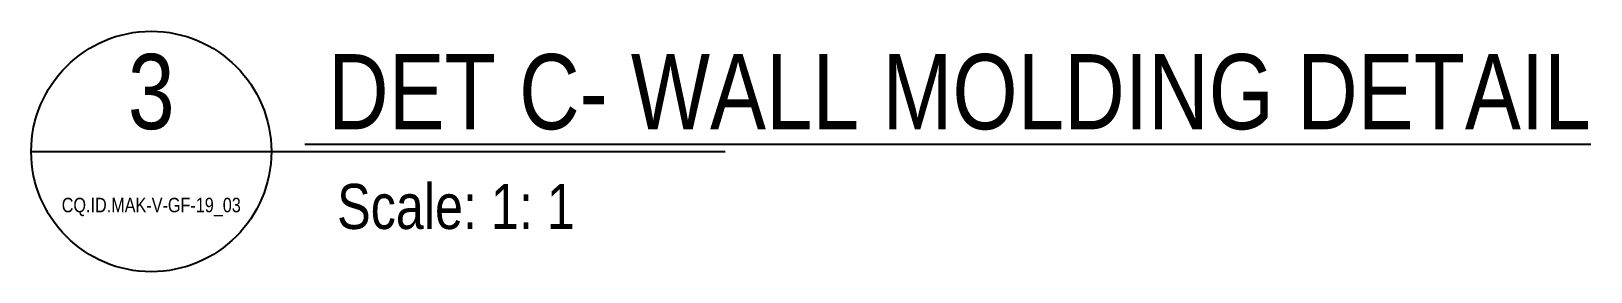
# Model space of a CAD drawing. Header units: inches. Extents: x 230831 to 416194, y 441295 to 526666.
# Drawn here: x 235068 to 236145, y 454655 to 454821 of the extents above; entities that cross this region are included whole.
import ezdxf
from ezdxf.enums import TextEntityAlignment as Align

# ---------------------------------------------------------------- set-up
doc = ezdxf.new("R2010")
doc.units = ezdxf.units.IN
doc.header["$MEASUREMENT"] = 0
doc.layers.add('CQ SPOT DETAILS', color=40, linetype='Continuous')
doc.styles.add('ARIAL', font='arial.ttf')

# ---------------------------------------------------------------- blocks, each defined once
blk = doc.blocks.new('dwgtit')
at = {"linetype": 'Continuous', "ltscale": 2}
blk.add_line((-8, 0), (38.23, 0), dxfattribs=at)
blk.add_circle((0, 0), 8, dxfattribs=at)
at = {"linetype": 'Continuous', "ltscale": 2, "style": 'ARIAL', "width": 0.8}
for tag, height, p in [('DTN0', 5, (0, 3.99)), ('DTRFNO', 3, (0, -3.56))]:
    blk.add_attdef(tag, text='', height=height, dxfattribs=at).set_placement(p, align=Align.MIDDLE_CENTER)
for tag, p, height in [('DTNL1', (19.8, 1.48), 5), ('DTNL2', (20.36, -5.16), 3), ('DTSC', (63.36, -5.21), 3)]:
    blk.add_attdef(tag, p, '', height=height, dxfattribs=at)

msp = doc.modelspace()

# ---------------------------------------------------------------- block references
at = {"layer": 'CQ SPOT DETAILS'}
ref = msp.add_blockref('dwgtit', (235151.346, 454737.769), dxfattribs=dict(at, xscale=10.3566124243798, yscale=10.3566124243798, zscale=10.3566124243798))
ref.add_attrib('DTN0', '3', dxfattribs={"layer": '0', "linetype": 'Continuous', "ltscale": 2, "height": 51.783, "rotation": 0, "style": 'ARIAL', "width": 0.8}).set_placement((235151.346, 454779.084), align=Align.MIDDLE_CENTER)
ref.add_attrib('DTRFNO', 'CQ.ID.MAK-V-GF-19_03', dxfattribs={"layer": '0', "linetype": 'Continuous', "ltscale": 2, "height": 10, "rotation": 0, "style": 'ARIAL', "width": 0.8}).set_placement((235151.346, 454700.888), align=Align.MIDDLE_CENTER)
ref.add_attrib('DTNL1', '%%u DET C- WALL MOLDING DETAIL', (235257.265, 454753.099), dxfattribs={"layer": '0', "linetype": 'Continuous', "ltscale": 2, "height": 51.78306, "rotation": 0, "style": 'ARIAL', "width": 0.8})
ref.add_attrib('DTSC', 'Scale: 1: 1', (235279.592, 454684.38), dxfattribs={"layer": '0', "linetype": 'Continuous', "ltscale": 2, "height": 31.06984, "rotation": 0, "style": 'ARIAL', "width": 0.8})

doc.saveas('drawing.dxf')
